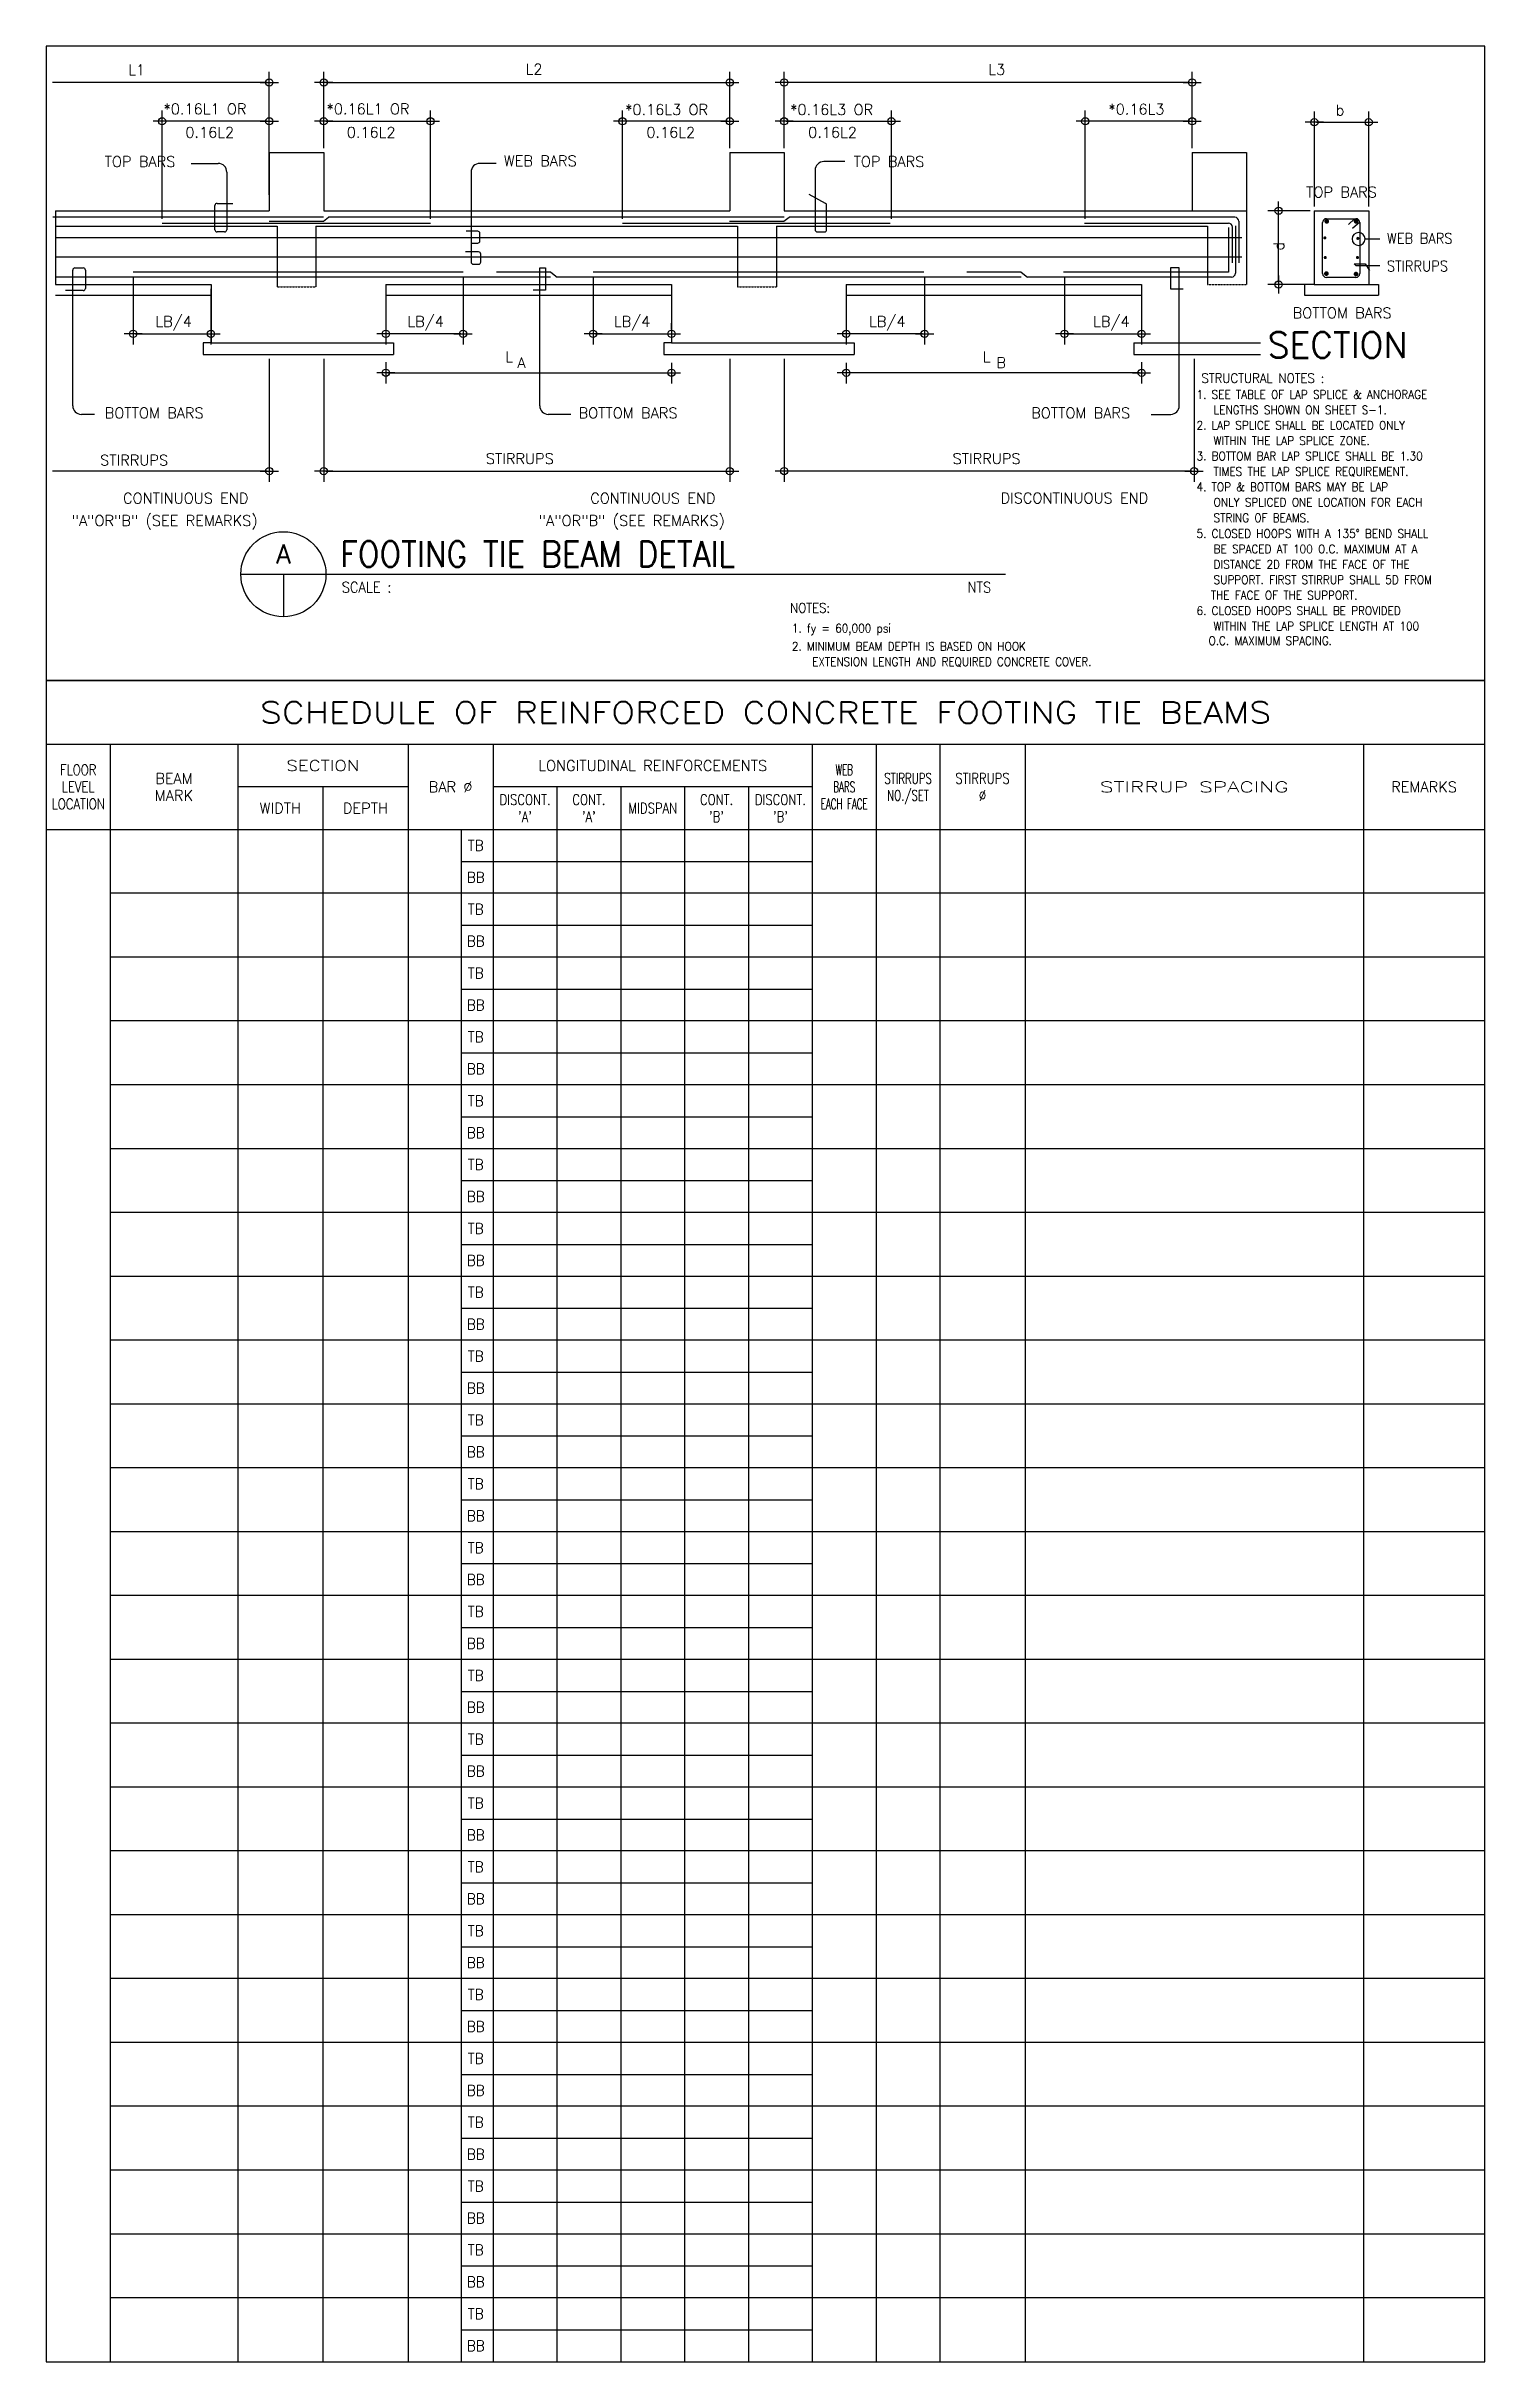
# Model space of a CAD drawing. Header units: millimetres. Extents: x 0 to 33800, y 0 to 54400.
import ezdxf
from ezdxf.enums import TextEntityAlignment as Align

# ---------------------------------------------------------------- set-up
doc = ezdxf.new("R2010")
doc.units = ezdxf.units.MM
doc.linetypes.add('HIDDEN', pattern=[0.375, 0.25, -0.125])
for name, color, linetype in [('2Y', 2, 'Continuous'), ('4C', 4, 'Continuous'), ('6M', 6, 'Continuous'), ('DIM', 8, 'Continuous'), ('SHE', 8, 'Continuous'), ('TC', 4, 'Continuous'), ('TG', 3, 'Continuous'), ('TITLE', 7, 'Continuous'), ('TM', 6, 'Continuous')]:
    doc.layers.add(name, color=color, linetype=linetype)
doc.styles.add('100cl', font='romans.shx')
doc.styles.add('240CL', font='ROMANS.shx', dxfattribs={"height": 0.6})
doc.styles.add('ROMANS', font='romans.shx', dxfattribs={"width": 0.9})
doc.dimstyles.new('DIMBLK3', dxfattribs={"dimscale": 1000, "dimtxt": 0.25, "dimasz": 0.05, "dimexe": 0.25, "dimexo": 0.1, "dimgap": 0.1, "dimtad": 1, "dimtoh": 1, "dimdec": 0, "dimzin": 0, "dimdsep": 46, "dimtxsty": '100cl', "dimblk": 'DIMBLK3', "dimcen": 0.25, "dimclrd": 8, "dimclre": 8, "dimclrt": 3, "dimadec": 0, "dimazin": 0, "dimtfac": 0.4, "dimtdec": 0, "dimtofl": 0, "dimtmove": 2, "dimatfit": 3, "dimldrblk": 'DIMBLK3', "dimfxl": 1, "dimtvp": 360, "dimtolj": 1, "dimtzin": 0, "dimarcsym": 0})

# ---------------------------------------------------------------- blocks, each defined once
blk = doc.blocks.new('DIMBLK3')
at = {"layer": '2Y', "color": 3}
blk.add_circle((0, 0), 1.7, dxfattribs=at)
at = {"layer": 'SHE'}
blk.add_line((-4.25, 0), (4.25, 0), dxfattribs=at)
blk = doc.blocks.new('*D23')
at = {"layer": 'DEFPOINTS', "color": 0, "transparency": 16777216}
for p in [(13540, 52638), (16059, 51907), (13540, 50244)]:
    blk.add_point(p, dxfattribs=at)
at = {"layer": 'DIM', "color": 8, "lineweight": -2, "transparency": 16777216}
for p, q in [((13540, 50344), (13540, 52888)), ((16059, 52007), (16059, 52888)), ((16009, 52638), (13590, 52638))]:
    blk.add_line(p, q, dxfattribs=at)
at = {"layer": 'DIM', "color": 8, "lineweight": -2, "transparency": 16777216, "xscale": 50, "yscale": 50, "zscale": 50, "rotation": 180}
blk.add_blockref('DIMBLK3', (13540, 52638), dxfattribs=at)
at = {"layer": 'DIM', "color": 8, "lineweight": -2, "transparency": 16777216, "xscale": 50, "yscale": 50, "zscale": 50}
blk.add_blockref('DIMBLK3', (16059, 52638), dxfattribs=at)
blk = doc.blocks.new('*D24')
at = {"layer": 'DEFPOINTS', "color": 0, "transparency": 16777216}
for p in [(19857, 52638), (17338, 51907), (19857, 50244)]:
    blk.add_point(p, dxfattribs=at)
at = {"layer": 'DIM', "color": 8, "lineweight": -2, "transparency": 16777216}
for p, q in [((17338, 52007), (17338, 52888)), ((19857, 50344), (19857, 52888)), ((17388, 52638), (19807, 52638))]:
    blk.add_line(p, q, dxfattribs=at)
at = {"layer": 'DIM', "color": 8, "lineweight": -2, "transparency": 16777216, "xscale": 50, "yscale": 50, "zscale": 50, "rotation": 180}
blk.add_blockref('DIMBLK3', (17338, 52638), dxfattribs=at)
at = {"layer": 'DIM', "color": 8, "lineweight": -2, "transparency": 16777216, "xscale": 50, "yscale": 50, "zscale": 50}
blk.add_blockref('DIMBLK3', (19857, 52638), dxfattribs=at)
blk = doc.blocks.new('*D25')
at = {"layer": 'DEFPOINTS', "color": 0, "transparency": 16777216}
for p in [(9029, 52638), (6518, 51907), (9029, 50244)]:
    blk.add_point(p, dxfattribs=at)
at = {"layer": 'DIM', "color": 8, "lineweight": -2, "transparency": 16777216}
for p, q in [((6518, 52007), (6518, 52888)), ((9029, 50344), (9029, 52888)), ((6568, 52638), (8979, 52638))]:
    blk.add_line(p, q, dxfattribs=at)
at = {"layer": 'DIM', "color": 8, "lineweight": -2, "transparency": 16777216, "xscale": 50, "yscale": 50, "zscale": 50, "rotation": 180}
blk.add_blockref('DIMBLK3', (6518, 52638), dxfattribs=at)
at = {"layer": 'DIM', "color": 8, "lineweight": -2, "transparency": 16777216, "xscale": 50, "yscale": 50, "zscale": 50}
blk.add_blockref('DIMBLK3', (9029, 52638), dxfattribs=at)
blk = doc.blocks.new('*D26')
at = {"layer": 'DEFPOINTS', "color": 0, "transparency": 16777216}
for p in [(2721, 52638), (5240, 51907), (2721, 50244)]:
    blk.add_point(p, dxfattribs=at)
at = {"layer": 'DIM', "color": 8, "lineweight": -2, "transparency": 16777216}
for p, q in [((2721, 50344), (2721, 52888)), ((5240, 52007), (5240, 52888)), ((5190, 52638), (2771, 52638))]:
    blk.add_line(p, q, dxfattribs=at)
at = {"layer": 'DIM', "color": 8, "lineweight": -2, "transparency": 16777216, "xscale": 50, "yscale": 50, "zscale": 50, "rotation": 180}
blk.add_blockref('DIMBLK3', (2721, 52638), dxfattribs=at)
at = {"layer": 'DIM', "color": 8, "lineweight": -2, "transparency": 16777216, "xscale": 50, "yscale": 50, "zscale": 50}
blk.add_blockref('DIMBLK3', (5240, 52638), dxfattribs=at)
blk = doc.blocks.new('*D27')
at = {"layer": 'DEFPOINTS', "color": 0, "transparency": 16777216}
for p in [(16059, 53551), (6518, 52638), (16059, 52638)]:
    blk.add_point(p, dxfattribs=at)
at = {"layer": 'DIM', "color": 8, "lineweight": -2, "transparency": 16777216}
for p, q in [((6518, 52738), (6518, 53801)), ((6568, 53551), (16009, 53551)), ((16059, 52738), (16059, 53801))]:
    blk.add_line(p, q, dxfattribs=at)
at = {"layer": 'DIM', "color": 8, "lineweight": -2, "transparency": 16777216, "xscale": 50, "yscale": 50, "zscale": 50, "rotation": 180}
blk.add_blockref('DIMBLK3', (6518, 53551), dxfattribs=at)
at = {"layer": 'DIM', "color": 8, "lineweight": -2, "transparency": 16777216, "xscale": 50, "yscale": 50, "zscale": 50}
blk.add_blockref('DIMBLK3', (16059, 53551), dxfattribs=at)
at = {"layer": 'DIM', "color": 3, "transparency": 16777216, "insert": (11289, 53776), "char_height": 250, "attachment_point": 5, "style": '100cl'}
blk.add_mtext('\\A1;  ', dxfattribs=at)
blk = doc.blocks.new('*D28')
at = {"layer": 'DEFPOINTS', "color": 0, "transparency": 16777216}
for p in [(7979, 47081), (14690, 47065), (14690, 46730)]:
    blk.add_point(p, dxfattribs=at)
at = {"layer": 'DIM', "color": 8, "lineweight": -2, "transparency": 16777216}
for p, q in [((7979, 46981), (7979, 46480)), ((14690, 46965), (14690, 46480)), ((8029, 46730), (14640, 46730))]:
    blk.add_line(p, q, dxfattribs=at)
at = {"layer": 'DIM', "color": 8, "lineweight": -2, "transparency": 16777216, "xscale": 50, "yscale": 50, "zscale": 50, "rotation": 180}
blk.add_blockref('DIMBLK3', (7979, 46730), dxfattribs=at)
at = {"layer": 'DIM', "color": 8, "lineweight": -2, "transparency": 16777216, "xscale": 50, "yscale": 50, "zscale": 50}
blk.add_blockref('DIMBLK3', (14690, 46730), dxfattribs=at)
blk = doc.blocks.new('*D29')
at = {"layer": 'DEFPOINTS', "color": 0, "transparency": 16777216}
for p in [(9792, 49093), (7979, 48803), (7979, 47644)]:
    blk.add_point(p, dxfattribs=at)
at = {"layer": 'DIM', "color": 8, "lineweight": -2, "transparency": 16777216}
for p, q in [((9792, 48993), (9792, 47394)), ((7979, 48703), (7979, 47394)), ((9742, 47644), (8029, 47644))]:
    blk.add_line(p, q, dxfattribs=at)
at = {"layer": 'DIM', "color": 8, "lineweight": -2, "transparency": 16777216, "xscale": 50, "yscale": 50, "zscale": 50, "rotation": 180}
blk.add_blockref('DIMBLK3', (7979, 47644), dxfattribs=at)
at = {"layer": 'DIM', "color": 8, "lineweight": -2, "transparency": 16777216, "xscale": 50, "yscale": 50, "zscale": 50}
blk.add_blockref('DIMBLK3', (9792, 47644), dxfattribs=at)
blk = doc.blocks.new('*D30')
at = {"layer": 'DEFPOINTS', "color": 0, "transparency": 16777216}
for p in [(12849, 49093), (14690, 47644), (14690, 47644)]:
    blk.add_point(p, dxfattribs=at)
at = {"layer": 'DIM', "color": 8, "lineweight": -2, "transparency": 16777216}
for p, q in [((12849, 48993), (12849, 47394)), ((14690, 47744), (14690, 47894)), ((12899, 47644), (14640, 47644))]:
    blk.add_line(p, q, dxfattribs=at)
at = {"layer": 'DIM', "color": 8, "lineweight": -2, "transparency": 16777216, "xscale": 50, "yscale": 50, "zscale": 50, "rotation": 180}
blk.add_blockref('DIMBLK3', (12849, 47644), dxfattribs=at)
at = {"layer": 'DIM', "color": 8, "lineweight": -2, "transparency": 16777216, "xscale": 50, "yscale": 50, "zscale": 50}
blk.add_blockref('DIMBLK3', (14690, 47644), dxfattribs=at)
blk = doc.blocks.new('*D31')
at = {"layer": 'DEFPOINTS', "color": 0, "transparency": 16777216}
for p in [(6518, 47160), (16059, 47160), (16059, 44420)]:
    blk.add_point(p, dxfattribs=at)
at = {"layer": 'DIM', "color": 8, "lineweight": -2, "transparency": 16777216}
for p, q in [((6518, 47060), (6518, 44170)), ((16059, 47060), (16059, 44170)), ((6568, 44420), (16009, 44420))]:
    blk.add_line(p, q, dxfattribs=at)
at = {"layer": 'DIM', "color": 8, "lineweight": -2, "transparency": 16777216, "xscale": 50, "yscale": 50, "zscale": 50, "rotation": 180}
blk.add_blockref('DIMBLK3', (6518, 44420), dxfattribs=at)
at = {"layer": 'DIM', "color": 8, "lineweight": -2, "transparency": 16777216, "xscale": 50, "yscale": 50, "zscale": 50}
blk.add_blockref('DIMBLK3', (16059, 44420), dxfattribs=at)
blk = doc.blocks.new('*D32')
at = {"layer": 'DEFPOINTS', "color": 0, "transparency": 16777216}
for p in [(2040, 49093), (3870, 48803), (3870, 47644)]:
    blk.add_point(p, dxfattribs=at)
at = {"layer": 'DIM', "color": 8, "lineweight": -2, "transparency": 16777216}
for p, q in [((2040, 48993), (2040, 47394)), ((3870, 48703), (3870, 47394)), ((2090, 47644), (3820, 47644))]:
    blk.add_line(p, q, dxfattribs=at)
at = {"layer": 'DIM', "color": 8, "lineweight": -2, "transparency": 16777216, "xscale": 50, "yscale": 50, "zscale": 50, "rotation": 180}
blk.add_blockref('DIMBLK3', (2040, 47644), dxfattribs=at)
at = {"layer": 'DIM', "color": 8, "lineweight": -2, "transparency": 16777216, "xscale": 50, "yscale": 50, "zscale": 50}
blk.add_blockref('DIMBLK3', (3870, 47644), dxfattribs=at)
blk = doc.blocks.new('*D33')
at = {"layer": 'DEFPOINTS', "color": 0, "transparency": 16777216}
for p in [(18799, 47065), (25738, 47081), (18799, 46730)]:
    blk.add_point(p, dxfattribs=at)
at = {"layer": 'DIM', "color": 8, "lineweight": -2, "transparency": 16777216}
for p, q in [((18799, 46965), (18799, 46480)), ((25738, 46981), (25738, 46480)), ((25688, 46730), (18849, 46730))]:
    blk.add_line(p, q, dxfattribs=at)
at = {"layer": 'DIM', "color": 8, "lineweight": -2, "transparency": 16777216, "xscale": 50, "yscale": 50, "zscale": 50, "rotation": 180}
blk.add_blockref('DIMBLK3', (18799, 46730), dxfattribs=at)
at = {"layer": 'DIM', "color": 8, "lineweight": -2, "transparency": 16777216, "xscale": 50, "yscale": 50, "zscale": 50}
blk.add_blockref('DIMBLK3', (25738, 46730), dxfattribs=at)
blk = doc.blocks.new('*D34')
at = {"layer": 'DEFPOINTS', "color": 0, "transparency": 16777216}
for p in [(23925, 49093), (25738, 48803), (25738, 47644)]:
    blk.add_point(p, dxfattribs=at)
at = {"layer": 'DIM', "color": 8, "lineweight": -2, "transparency": 16777216}
for p, q in [((23925, 48993), (23925, 47394)), ((25738, 48703), (25738, 47394)), ((23975, 47644), (25688, 47644))]:
    blk.add_line(p, q, dxfattribs=at)
at = {"layer": 'DIM', "color": 8, "lineweight": -2, "transparency": 16777216, "xscale": 50, "yscale": 50, "zscale": 50, "rotation": 180}
blk.add_blockref('DIMBLK3', (23925, 47644), dxfattribs=at)
at = {"layer": 'DIM', "color": 8, "lineweight": -2, "transparency": 16777216, "xscale": 50, "yscale": 50, "zscale": 50}
blk.add_blockref('DIMBLK3', (25738, 47644), dxfattribs=at)
blk = doc.blocks.new('*D35')
at = {"layer": 'DEFPOINTS', "color": 0, "transparency": 16777216}
for p in [(20640, 49093), (18799, 48803), (18799, 47644)]:
    blk.add_point(p, dxfattribs=at)
at = {"layer": 'DIM', "color": 8, "lineweight": -2, "transparency": 16777216}
for p, q in [((20640, 48993), (20640, 47394)), ((18799, 48703), (18799, 47394)), ((20590, 47644), (18849, 47644))]:
    blk.add_line(p, q, dxfattribs=at)
at = {"layer": 'DIM', "color": 8, "lineweight": -2, "transparency": 16777216, "xscale": 50, "yscale": 50, "zscale": 50, "rotation": 180}
blk.add_blockref('DIMBLK3', (18799, 47644), dxfattribs=at)
at = {"layer": 'DIM', "color": 8, "lineweight": -2, "transparency": 16777216, "xscale": 50, "yscale": 50, "zscale": 50}
blk.add_blockref('DIMBLK3', (20640, 47644), dxfattribs=at)
blk = doc.blocks.new('*D36')
at = {"layer": 'DEFPOINTS', "color": 0, "transparency": 16777216}
for p in [(17338, 47160), (26970, 47160), (17338, 44420)]:
    blk.add_point(p, dxfattribs=at)
at = {"layer": 'DIM', "color": 8, "lineweight": -2, "transparency": 16777216}
for p, q in [((17338, 47060), (17338, 44170)), ((26970, 47060), (26970, 44170)), ((26920, 44420), (17388, 44420))]:
    blk.add_line(p, q, dxfattribs=at)
at = {"layer": 'DIM', "color": 8, "lineweight": -2, "transparency": 16777216, "xscale": 50, "yscale": 50, "zscale": 50, "rotation": 180}
blk.add_blockref('DIMBLK3', (17338, 44420), dxfattribs=at)
at = {"layer": 'DIM', "color": 8, "lineweight": -2, "transparency": 16777216, "xscale": 50, "yscale": 50, "zscale": 50}
blk.add_blockref('DIMBLK3', (26970, 44420), dxfattribs=at)
blk = doc.blocks.new('*D37')
at = {"layer": 'DEFPOINTS', "color": 0, "transparency": 16777216}
for p in [(24414, 52638), (26925, 51907), (24414, 50244)]:
    blk.add_point(p, dxfattribs=at)
at = {"layer": 'DIM', "color": 8, "lineweight": -2, "transparency": 16777216}
for p, q in [((24414, 50344), (24414, 52888)), ((26925, 52007), (26925, 52888)), ((26875, 52638), (24464, 52638))]:
    blk.add_line(p, q, dxfattribs=at)
at = {"layer": 'DIM', "color": 8, "lineweight": -2, "transparency": 16777216, "xscale": 50, "yscale": 50, "zscale": 50, "rotation": 180}
blk.add_blockref('DIMBLK3', (24414, 52638), dxfattribs=at)
at = {"layer": 'DIM', "color": 8, "lineweight": -2, "transparency": 16777216, "xscale": 50, "yscale": 50, "zscale": 50}
blk.add_blockref('DIMBLK3', (26925, 52638), dxfattribs=at)
blk = doc.blocks.new('*D38')
at = {"layer": 'DEFPOINTS', "color": 0, "transparency": 16777216}
for p in [(17338, 53551), (17338, 52638), (26925, 52638)]:
    blk.add_point(p, dxfattribs=at)
at = {"layer": 'DIM', "color": 8, "lineweight": -2, "transparency": 16777216}
for p, q in [((17338, 52738), (17338, 53801)), ((26875, 53551), (17388, 53551)), ((26925, 52738), (26925, 53801))]:
    blk.add_line(p, q, dxfattribs=at)
at = {"layer": 'DIM', "color": 8, "lineweight": -2, "transparency": 16777216, "xscale": 50, "yscale": 50, "zscale": 50, "rotation": 180}
blk.add_blockref('DIMBLK3', (17338, 53551), dxfattribs=at)
at = {"layer": 'DIM', "color": 8, "lineweight": -2, "transparency": 16777216, "xscale": 50, "yscale": 50, "zscale": 50}
blk.add_blockref('DIMBLK3', (26925, 53551), dxfattribs=at)
at = {"layer": 'DIM', "color": 3, "transparency": 16777216, "insert": (22131, 53776), "char_height": 250, "attachment_point": 5, "style": '100cl'}
blk.add_mtext('\\A1;  ', dxfattribs=at)
blk = doc.blocks.new('*D39')
at = {"layer": 'DEFPOINTS', "color": 0, "transparency": 16777216}
for p in [(31075, 52615), (29797, 50538), (31075, 50538)]:
    blk.add_point(p, dxfattribs=at)
at = {"layer": 'DIM', "color": 8, "lineweight": -2, "transparency": 16777216}
for p, q in [((29797, 50638), (29797, 52865)), ((31075, 50638), (31075, 52865)), ((29847, 52615), (31025, 52615))]:
    blk.add_line(p, q, dxfattribs=at)
at = {"layer": 'DIM', "color": 8, "lineweight": -2, "transparency": 16777216, "xscale": 50, "yscale": 50, "zscale": 50, "rotation": 180}
blk.add_blockref('DIMBLK3', (29797, 52615), dxfattribs=at)
at = {"layer": 'DIM', "color": 8, "lineweight": -2, "transparency": 16777216, "xscale": 50, "yscale": 50, "zscale": 50}
blk.add_blockref('DIMBLK3', (31075, 52615), dxfattribs=at)
blk = doc.blocks.new('*D40')
at = {"layer": 'DEFPOINTS', "color": 0, "transparency": 16777216}
for p in [(28957, 50538), (29797, 50538), (29797, 48803)]:
    blk.add_point(p, dxfattribs=at)
at = {"layer": 'TG', "color": 8, "lineweight": -2, "transparency": 16777216}
for p, q in [((29697, 50538), (28707, 50538)), ((28957, 48853), (28957, 50488)), ((29697, 48803), (28707, 48803))]:
    blk.add_line(p, q, dxfattribs=at)
at = {"layer": 'TG', "color": 8, "lineweight": -2, "transparency": 16777216, "xscale": 50, "yscale": 50, "zscale": 50}
for p, rotation in [((28957, 50538), 90), ((28957, 48803), 270)]:
    blk.add_blockref('DIMBLK3', p, dxfattribs=dict(at, rotation=rotation))
blk = doc.blocks.new('CIR')
at = {"layer": 'TITLE', "color": 2}
for p, q in [((0, 0), (20, 0)), ((10, 0), (10, -10))]:
    blk.add_line(p, q, dxfattribs=at)
blk.add_circle((10, 0), 10, dxfattribs=at)
at = {"layer": 'TITLE', "color": 5, "style": 'ROMANS'}
blk.add_attdef('A', text='', height=4.5, dxfattribs=at).set_placement((10, 4.75), align=Align.MIDDLE)
at = {"layer": 'TITLE', "color": 2, "style": 'ROMANS'}
for width, p, p2 in [(1.138397, (1.58, -4.68), (9.3, -4.68)), (1.147089, (10.36, -4.68), (18.14, -4.68))]:
    blk.add_attdef('S-1', text='', height=2.5, dxfattribs=dict(at, width=width)).set_placement(p, p2, align=Align.FIT)

msp = doc.modelspace()

# ---------------------------------------------------------------- linework, layer by layer
at = {"color": 8, "linetype": 'ByBlock'}
for p, q in [((5190, 53550.9), (144.2, 53550.9)), ((5240, 50911.8), (5240, 53800.9)), ((5240, 47059.6), (5240, 44170.5)), ((5190, 44420.5), (144.2, 44420.5))]:
    msp.add_line(p, q, dxfattribs=at)
at = {"layer": '2Y', "color": 2}
for p, q in [((5240, 51907.4), (5240, 50537.9)), ((5240, 51907.4), (6518.2, 51907.4)), ((6518.2, 51907.4), (6518.2, 50537.9)), ((16059.5, 51907.4), (16059.5, 50537.9)), ((16059.5, 51907.4), (17337.7, 51907.4)), ((17337.7, 51907.4), (17337.7, 50537.9)), ((18761.3, 51692.8), (18269.4, 51692.8)), ((26924.6, 51907.4), (28202.9, 51907.4)), ((26924.6, 51907.4), (26924.6, 50537.9)), ((28202.9, 51907.4), (28202.9, 50537.9)), ((3400.4, 51647.9), (4038.7, 51647.9)), ((4241.7, 51444.9), (4241.7, 50090.9)), ((9982.7, 51444.9), (9982.7, 49331.7)), ((10567.9, 51647.9), (10185.7, 51647.9)), ((18066.4, 51489.7), (18066.4, 50091.1)), ((3962.2, 50090.9), (3962.2, 50659.6)), ((4013, 50710.4), (4379.9, 50710.4)), ((18310.4, 50707.7), (17923.8, 50915.5)), ((18337.1, 50091.1), (18337.1, 50663)), ((218.2, 50537.9), (5240, 50537.9)), ((218.2, 50537.9), (218.2, 48803.1)), ((218.2, 50172.6), (5422.6, 50172.6)), ((5422.6, 50172.6), (5422.6, 48752.3)), ((6335.6, 50172.6), (16242.1, 50172.6)), ((6335.6, 50172.6), (6335.6, 48752.3)), ((6518.2, 50537.9), (16059.5, 50537.9)), ((10138.8, 50056.6), (9865.9, 50056.6)), ((16242.1, 50172.6), (16242.1, 48752.3)), ((17155.1, 50172.6), (27289.8, 50172.6)), ((17155.1, 50172.6), (17155.1, 48752.3)), ((17337.7, 50537.9), (28202.9, 50537.9)), ((27289.8, 50172.6), (27289.8, 48803.1)), ((28202.9, 50537.9), (28202.9, 48803.1)), ((29796.5, 50537.9), (29796.5, 48803.1)), ((29796.5, 50537.9), (31074.8, 50537.9)), ((31074.8, 50537.9), (31074.8, 48803.1)), ((4190.9, 50040.2), (4013, 50040.2)), ((10157.8, 49568.4), (9846.8, 49568.4)), ((9980.1, 49777.6), (10138.8, 49777.6)), ((10189.5, 49828.4), (10189.5, 50005.9)), ((10208.5, 49331.7), (10208.5, 49517.7)), ((18117.1, 50040.4), (18286.4, 50040.4)), ((30977.1, 49872.9), (31332.4, 49872.9)), ((620.6, 45956), (620.6, 49140.9)), ((671.3, 49191.7), (867.6, 49191.7)), ((918.4, 49140.9), (918.4, 48713.4)), ((10033.5, 49281), (10157.8, 49281)), ((11593.7, 45956), (11593.7, 49191.7)), ((11593.7, 49191.7), (11730.7, 49191.7)), ((11730.7, 49191.7), (11730.7, 48669.9)), ((26624.4, 49191.9), (26416.9, 49191.9)), ((26416.9, 49191.9), (26416.9, 48699.4)), ((26624.4, 45956.2), (26624.4, 49191.9)), ((30783.6, 49242.6), (30732, 49289.9)), ((30732, 49289.9), (30990, 49289.9)), ((31332.4, 49242.6), (30783.6, 49242.6)), ((30990, 49289.9), (31093.2, 49132.3)), ((218.2, 48803.1), (3870.4, 48803.1)), ((218.2, 48556.6), (3870.4, 48556.6)), ((867.6, 48662.6), (448.3, 48662.6)), ((3870.4, 48803.1), (3870.4, 47433.5)), ((7979.1, 48803.1), (14689.9, 48803.1)), ((7979.1, 48803.1), (7979.1, 47433.5)), ((7979.1, 48556.6), (14689.9, 48556.6)), ((11730.7, 48669.9), (11439.6, 48669.9)), ((14689.9, 48803.1), (14689.9, 47433.5)), ((18798.6, 48803.1), (18798.6, 47433.5)), ((18798.6, 48803.1), (25737.7, 48803.1)), ((18798.6, 48556.6), (25737.7, 48556.6)), ((25737.7, 48803.1), (25737.7, 47433.5)), ((26416.9, 48699.4), (26717.6, 48699.4)), ((29568.2, 48803.1), (29568.2, 48556.6)), ((29796.5, 48803.1), (29568.2, 48803.1)), ((29568.2, 48556.6), (31303, 48556.6)), ((29796.5, 48803.1), (31074.8, 48803.1)), ((31074.8, 48803.1), (31303, 48803.1)), ((31303, 48803.1), (31303, 48556.6)), ((3870.4, 47433.5), (3687.8, 47433.5)), ((3687.8, 47433.5), (3687.8, 47159.6)), ((3870.4, 47433.5), (7979.1, 47433.5)), ((7979.1, 47433.5), (8161.7, 47433.5)), ((8161.7, 47433.5), (8161.7, 47159.6)), ((14507.3, 47433.5), (14507.3, 47159.6)), ((14689.9, 47433.5), (14507.3, 47433.5)), ((14689.9, 47433.5), (18798.6, 47433.5)), ((18798.6, 47433.5), (18981.2, 47433.5)), ((18981.2, 47433.5), (18981.2, 47159.6)), ((25555.1, 47433.5), (25555.1, 47159.6)), ((25555.1, 47433.5), (25737.7, 47433.5)), ((25737.7, 47433.5), (28532, 47433.5)), ((3687.8, 47159.6), (8161.7, 47159.6)), ((14507.3, 47159.6), (18981.2, 47159.6)), ((25555.1, 47159.6), (28532, 47159.6)), ((1132.6, 45752.9), (823.6, 45752.9)), ((12325.2, 45752.9), (11796.7, 45752.9)), ((25966.1, 45753.2), (26421.4, 45753.2)), ((9750, 36000), (9750, 0))]:
    msp.add_line(p, q, dxfattribs=at)
at = {"layer": '2Y', "color": 2, "linetype": 'HIDDEN'}
for p, q in [((5422.6, 48752.3), (6335.6, 48752.3)), ((16242.1, 48752.3), (17155.1, 48752.3)), ((27289.8, 48803.1), (28202.9, 48803.1))]:
    msp.add_line(p, q, dxfattribs=at)
at = {"layer": '2Y'}
for p, q in [((4500, 38000), (4500, 0)), ((8500, 38000), (8500, 0)), ((10500, 38000), (10500, 0)), ((18000, 38000), (18000, 0)), ((19500, 38000), (19500, 0)), ((21000, 38000), (21000, 0)), ((23000, 38000), (23000, 0)), ((30950, 38000), (30950, 0)), ((8500, 37000), (4500, 37000)), ((6500, 37000), (6500, 0)), ((18000, 37000), (10500, 37000)), ((12000, 37000), (12000, 0)), ((13500, 37000), (13500, 0)), ((15000, 37000), (15000, 0)), ((16500, 37000), (16500, 0)), ((9750, 36000), (9750, 0)), ((33800, 34500), (1500, 34500)), ((33800, 33000), (1500, 33000)), ((33800, 31500), (1500, 31500)), ((33800, 30000), (1500, 30000)), ((33800, 28500), (1500, 28500)), ((33800, 27000), (1500, 27000)), ((33800, 25500), (1500, 25500)), ((33800, 24000), (1500, 24000)), ((33800, 22500), (1500, 22500)), ((33800, 21000), (1500, 21000)), ((33800, 19500), (1500, 19500)), ((33800, 18000), (1500, 18000)), ((33800, 16500), (1500, 16500)), ((33800, 15000), (1500, 15000)), ((33800, 13500), (1500, 13500)), ((33800, 12000), (1500, 12000)), ((33800, 10500), (1500, 10500)), ((33800, 9000), (1500, 9000)), ((33800, 7500), (1500, 7500)), ((33800, 6000), (1500, 6000)), ((33800, 4500), (1500, 4500)), ((33800, 3000), (1500, 3000)), ((33800, 1500), (1500, 1500))]:
    msp.add_line(p, q, dxfattribs=at)
at = {"layer": '2Y', "color": 2}
msp.add_lwpolyline([(30682.9, 49872.9, 1), (30987.5, 49872.9, 1)], format="xyb", close=True, dxfattribs=at)
for centre, radius, start, end in [((18269.4, 51489.7), 203, 90, 180), ((4038.7, 51444.9), 203, 0, 90), ((10185.7, 51444.9), 203, 90, 180), ((4013, 50659.6), 50.8, 90, 180), ((4013, 50659.6), 50.8, 90, 180), ((18286.4, 50663), 50.8, 0, 61.74672), ((4013, 50090.9), 50.8, 180, 270), ((4190.9, 50090.9), 50.8, 270, 0), ((10138.8, 50005.9), 50.8, 0, 90), ((18117.1, 50091.1), 50.8, 180, 270), ((18286.4, 50091.1), 50.8, 270, 0), ((10138.8, 49828.4), 50.8, 270, 0), ((10157.8, 49517.7), 50.8, 0, 90), ((671.3, 49140.9), 50.8, 90, 180), ((867.6, 49140.9), 50.8, 0, 90), ((10033.5, 49331.7), 50.8, 180, 270), ((10157.8, 49331.7), 50.8, 270, 0), ((867.6, 48713.4), 50.8, 270, 0), ((823.6, 45956), 203, 180, 270), ((11796.7, 45956), 203, 180, 270), ((26421.4, 45956.2), 203, 270, 0)]:
    msp.add_arc(centre, radius, start, end, dxfattribs=at)
at = {"layer": '4C', "color": 4}
for p, q in [((29991.5, 49061.1), (29991.5, 50258.6)), ((30082.8, 50349.9), (30771.6, 50349.9)), ((30742.2, 50349.1), (30596.1, 50212.8)), ((30862.5, 50265.2), (30690.6, 50118.4)), ((30862.9, 50258.6), (30862.9, 49061.1)), ((28091.7, 49898.7), (210.1, 49898.7)), ((28091.7, 49442.2), (210.1, 49442.2)), ((30771.6, 48969.8), (30082.8, 48969.8))]:
    msp.add_line(p, q, dxfattribs=at)
for points, const_width in [([(30061.7, 50286.2, 1), (30116.4, 50286.2, 1)], 54.8), ([(30749.2, 50286.2, 1), (30804, 50286.2, 1)], 54.8), ([(30027, 49898.1, 1), (30063.5, 49898.1, 1)], 36.5), ([(30800.5, 49887.6, 1), (30837, 49887.6, 1)], 36.5), ([(30035.6, 49436.6, 1), (30072.1, 49436.6, 1)], 36.5), ([(30053.1, 49059.1, 1), (30107.8, 49059.1, 1)], 54.8), ([(30749.2, 49048.6, 1), (30804, 49048.6, 1)], 54.8), ([(30791.9, 49436.6, 1), (30828.4, 49436.6, 1)], 36.5)]:
    msp.add_lwpolyline(points, format="xyb", close=True, dxfattribs=dict(at, const_width=const_width))
for centre, start, end in [((30082.8, 50258.6), 90, 180), ((30771.6, 50258.6), 0, 90), ((30082.8, 49061.1), 180, 270), ((30771.6, 49061.1), 270, 0)]:
    msp.add_arc(centre, 91.3, start, end, dxfattribs=at)
at = {"layer": '6M'}
for p, q in [((33800, 0), (33800, 54400)), ((0, 39500), (33800, 39500)), ((33800, 39500), (0, 39500)), ((0, 38000), (33800, 38000)), ((1500, 38000), (1500, 0)), ((0, 36000), (33800, 36000))]:
    msp.add_line(p, q, dxfattribs=at)
at = {"layer": '6M', "color": 6}
for p, q in [((6514.2, 50382.1), (152.2, 50382.1)), ((2720.8, 50244.3), (9025.9, 50244.3)), ((5233.2, 50290.9), (6510.4, 50290.9)), ((6510.4, 50290.9), (6633.5, 50382.1)), ((17336, 50382.1), (6633.5, 50382.1)), ((13540.3, 50244.3), (19829.8, 50244.3)), ((16052.7, 50290.9), (17329.9, 50290.9)), ((17329.9, 50290.9), (17453, 50382.1)), ((27929.7, 50382.1), (17453, 50382.1)), ((24394.3, 50244.3), (27778.6, 50244.3)), ((27782.4, 50141.4), (27782.4, 49093.2)), ((27869.9, 49316.4), (27869.9, 50153)), ((27941.5, 50180.2), (27941.5, 49068)), ((28021, 50290.8), (28021, 49316.4)), ((11849.9, 48976.7), (218.2, 48976.7)), ((9791.9, 49093.2), (2039.8, 49093.2)), ((11859.5, 49093.2), (10581.2, 49093.2)), ((11859.5, 49093.2), (12007.3, 48973.2)), ((22907.2, 48976.7), (12002.9, 48976.7)), ((20618.4, 49093.2), (12848.7, 49093.2)), ((22907.2, 49093.2), (21629, 49093.2)), ((22907.2, 49093.2), (23055, 48973.2)), ((27850.2, 48976.7), (23050.7, 48976.7)), ((27782.4, 49093.2), (23900.2, 49093.2))]:
    msp.add_line(p, q, dxfattribs=at)
for centre, start, end in [((27778.6, 50153), 0, 90), ((27929.7, 50290.8), 0, 90), ((27850.2, 49068), 270, 0)]:
    msp.add_arc(centre, 91.3, start, end, dxfattribs=at)
at = {"layer": 'DEFPOINTS'}
msp.add_lwpolyline([(33800, 54400), (0, 54400), (0, 0), (33800, 0)], close=True, dxfattribs=at)
at = {"layer": 'DEFPOINTS', "color": 0, "linetype": 'ByBlock'}
for p in [(5240, 50811.8), (5240, 47159.6)]:
    msp.add_point(p, dxfattribs=at)
at = {"layer": 'SHE'}
for p, q in [((9750, 35250), (18000, 35250)), ((9750, 33750), (18000, 33750)), ((9750, 32250), (18000, 32250)), ((9750, 30750), (18000, 30750)), ((9750, 29250), (18000, 29250)), ((9750, 27750), (18000, 27750)), ((9750, 26250), (18000, 26250)), ((9750, 24750), (18000, 24750)), ((9750, 23250), (18000, 23250)), ((9750, 21750), (18000, 21750)), ((9750, 20250), (18000, 20250)), ((9750, 18750), (18000, 18750)), ((9750, 17250), (18000, 17250)), ((9750, 15750), (18000, 15750)), ((9750, 14250), (18000, 14250)), ((9750, 12750), (18000, 12750)), ((9750, 11250), (18000, 11250)), ((9750, 9750), (18000, 9750)), ((9750, 8250), (18000, 8250)), ((9750, 6750), (18000, 6750)), ((9750, 5250), (18000, 5250)), ((9750, 3750), (18000, 3750)), ((9750, 2250), (18000, 2250)), ((9750, 750), (18000, 750))]:
    msp.add_line(p, q, dxfattribs=at)
at = {"layer": 'TITLE', "color": 2}
msp.add_line((4570, 41995.3), (22538.7, 41995.3), dxfattribs=at)

# ---------------------------------------------------------------- block references
at = {"color": 8, "linetype": 'ByBlock', "xscale": 50, "yscale": 50, "zscale": 50}
for p in [(5240, 53550.9), (5240, 44420.5)]:
    msp.add_blockref('DIMBLK3', p, dxfattribs=at)
at = {"layer": 'TITLE', "color": 2, "xscale": 100, "yscale": 100, "zscale": 100}
msp.add_blockref('CIR', (4570, 41995.3), dxfattribs=at).add_auto_attribs({'A': 'A'})

# ---------------------------------------------------------------- texts
at = {"layer": 'TC', "color": 4, "style": '100cl'}
for s, p in [('L1', (1924.1, 53721.6)), ('L2', (11261.9, 53735.3)), ('L3', (22134.8, 53729.2)), ('L', (10784.6, 46980.4)), ('L', (22004.6, 46980.4))]:
    msp.add_text(s, height=250, dxfattribs=at).set_placement(p)
at = {"layer": 'TC', "style": '100cl'}
for s, p in [('A', (11069.8, 46842)), ('B', (22327.1, 46842))]:
    msp.add_text(s, height=250, dxfattribs=at).set_placement(p)
at = {"layer": 'TC', "style": '100cl', "oblique": 360, "width": 0.9}
for s, height, p in [('STRUCTURAL NOTES :', 223.488, (27144.5, 46491.4)), ('NOTES:', 223.49, (17479.4, 41092.9))]:
    msp.add_text(s, height=height, dxfattribs=at).set_placement(p)
at = {"layer": 'TC', "style": '100cl'}
for s, width, p in [('SECTION', 1.25, (6500, 37500)), ('FLOOR', 0.8, (750, 37400)), ('LEVEL', 0.8, (750, 37000)), ('BARS', 0.6, (18750, 37000)), ('WEB', 0.6, (18750, 37400)), ('STIRRUPS', 0.7, (20250, 37200)), ('STIRRUPS', 0.8, (22000, 37200)), ('STIRRUP SPACING', 1.5, (26975, 37000)), ('LOCATION', 0.8, (750, 36600)), ('DISCONT.', 0.8, (11250, 36700)), ('CONT.', 0.8, (12750, 36700)), ('MIDSPAN', 0.8, (14250, 36500)), ('CONT.', 0.8, (15750, 36700)), ('DISCONT.', 0.8, (17250, 36700)), ('EACH FACE', 0.6, (18750, 36600)), ('NO./SET', 0.7, (20250, 36800)), ('%%C', 0.8, (22000, 36800)), ("'A'", 0.8, (11250, 36300)), ("'A'", 0.8, (12750, 36300)), ("'B'", 0.8, (15750, 36300)), ("'B'", 0.8, (17250, 36300))]:
    msp.add_text(s, height=250, dxfattribs=dict(at, width=width)).set_placement(p, align=Align.MIDDLE_CENTER)
for s, p in [('LONGITUDINAL REINFORCEMENTS', (14250, 37500)), ('BEAM', (3000, 37200)), ('BAR %%C', (9500, 37000)), ('REMARKS', (32375, 37000)), ('MARK', (3000, 36800)), ('WIDTH', (5500, 36500)), ('DEPTH', (7500, 36500))]:
    msp.add_text(s, height=250, dxfattribs=at).set_placement(p, align=Align.MIDDLE_CENTER)
at = {"layer": 'TC', "color": 4, "style": '100cl', "width": 0.932458}
for s, p in [('TB', (10091.7, 35625)), ('BB', (10091.7, 34875)), ('TB', (10091.7, 34125)), ('BB', (10091.7, 33375)), ('TB', (10091.7, 32625)), ('BB', (10091.7, 31875)), ('TB', (10091.7, 31125)), ('BB', (10091.7, 30375)), ('TB', (10091.7, 29625)), ('BB', (10091.7, 28875)), ('TB', (10091.7, 28125)), ('BB', (10091.7, 27375)), ('TB', (10091.7, 26625)), ('BB', (10091.7, 25875)), ('TB', (10091.7, 25125)), ('BB', (10091.7, 24375)), ('TB', (10091.7, 23625)), ('BB', (10091.7, 22875)), ('TB', (10091.7, 22125)), ('BB', (10091.7, 21375)), ('TB', (10091.7, 20625)), ('BB', (10091.7, 19875)), ('TB', (10091.7, 19125)), ('BB', (10091.7, 18375)), ('TB', (10091.7, 17625)), ('BB', (10091.7, 16875)), ('TB', (10091.7, 16125)), ('BB', (10091.7, 15375)), ('TB', (10091.7, 14625)), ('BB', (10091.7, 13875)), ('TB', (10091.7, 13125)), ('BB', (10091.7, 12375)), ('TB', (10091.7, 11625)), ('BB', (10091.7, 10875)), ('TB', (10091.7, 10125)), ('BB', (10091.7, 9375)), ('TB', (10091.7, 8625)), ('BB', (10091.7, 7875)), ('TB', (10091.7, 7125)), ('BB', (10091.7, 6375)), ('TB', (10091.7, 5625)), ('BB', (10091.7, 4875)), ('TB', (10091.7, 4125)), ('BB', (10091.7, 3375)), ('TB', (10091.7, 2625)), ('BB', (10091.7, 1875)), ('TB', (10091.7, 1125)), ('BB', (10091.7, 375))]:
    msp.add_text(s, height=250, dxfattribs=at).set_placement(p, align=Align.MIDDLE)
at = {"layer": 'TG', "style": '100cl'}
for s, p in [('*0.16L1 OR ', (2754.2, 52804.7)), ('*0.16L1 OR ', (6585.4, 52804.7)), ('*0.16L3 OR', (13600.8, 52787.7)), ('*0.16L3 OR', (17479, 52787.7)), ('*0.16L3', (24956.6, 52798.4)), ('b', (30299.8, 52777.4)), ('0.16L2', (3267.3, 52253.4)), ('0.16L2', (7059.9, 52253.4)), ('0.16L2', (14100.2, 52253.4)), ('0.16L2', (17902.2, 52253.4)), ('TOP BARS', (1371.4, 51567.7)), ('WEB BARS', (10749.8, 51583.6)), ('TOP BARS', (18970.6, 51567.7)), ('TOP BARS', (29604.5, 50849.1)), ('LB/4', (2564.1, 47808.1)), ('LB/4', (8485.8, 47808.1)), ('LB/4', (13337.1, 47808.1)), ('LB/4', (19333.9, 47808.1)), ('LB/4', (24598.3, 47808.1)), ('BOTTOM BARS', (29287.6, 48012.1)), ('BOTTOM BARS', (1372.9, 45660.4)), ('BOTTOM BARS', (12507.4, 45660.4)), ('BOTTOM BARS', (23143.6, 45660.4)), ('STIRRUPS', (1265.5, 44551.5)), ('STIRRUPS', (10328.4, 44586.4)), ('STIRRUPS', (21296.6, 44586.4)), ('CONTINUOUS END', (1803, 43657.9)), ('CONTINUOUS END', (12780.4, 43657.9)), ('DISCONTINUOUS END', (22422.5, 43660.2)), ('"A"OR"B" (SEE REMARKS)', (596, 43131.1)), ('"A"OR"B" (SEE REMARKS)', (11573.4, 43131.1))]:
    msp.add_text(s, height=250, dxfattribs=at).set_placement(p)
msp.add_text('d', height=250, rotation=90, dxfattribs=at).set_placement((29087.9, 49602))
at = {"layer": 'TG', "style": '100cl', "width": 0.9}
for s, height, p in [('WEB BARS', 250, (31501, 49763.1)), ('STIRRUPS', 250, (31501, 49112)), ('     1. fy = 60,000 psi', 200, (16848, 40627.7))]:
    msp.add_text(s, height=height, dxfattribs=at).set_placement(p)
at = {"layer": 'TG', "style": '100cl', "oblique": 360, "width": 0.9}
for s, p in [('   1. SEE TABLE OF LAP SPLICE & ANCHORAGE ', (26625.9, 46119.6)), ('      LENGTHS SHOWN ON SHEET S-1.', (26625.9, 45757.8)), ('   2. LAP SPLICE SHALL BE LOCATED ONLY ', (26625.9, 45395.9)), ('      WITHIN THE LAP SPLICE ZONE.', (26625.9, 45034.1)), ('   3. BOTTOM BAR LAP SPLICE SHALL BE 1.30 ', (26625.9, 44672.3)), ('   4. TOP & BOTTOM BARS MAY BE LAP ', (26625.9, 43948.6)), ('      TIMES THE LAP SPLICE REQUIREMENT.', (26625.9, 44310.4)), ('      ONLY SPLICED ONE LOCATION FOR EACH ', (26625.9, 43586.8)), ('   5. CLOSED HOOPS WITH A 135%%d BEND SHALL ', (26625.9, 42851.4)), ('      STRING OF BEAMS.', (26625.9, 43221.9)), ('      BE SPACED AT 100 O.C. MAXIMUM AT A ', (26625.9, 42489.5)), ('      SUPPORT. FIRST STIRRUP SHALL 5D FROM ', (26625.9, 41765.9)), ('      DISTANCE 2D FROM THE FACE OF THE ', (26625.9, 42127.7)), ('       THE FACE OF THE SUPPORT. ', (26425.2, 41404)), ('   6. CLOSED HOOPS SHALL BE PROVIDED ', (26625.9, 41039.1)), ('      WITHIN THE LAP SPLICE LENGTH AT 100 ', (26625.9, 40677.2)), ('     2. MINIMUM BEAM DEPTH IS BASED ON HOOK', (16848, 40201.9)), ('       O.C. MAXIMUM SPACING.', (26370.7, 40333.4)), ('        EXTENSION LENGTH AND REQUIRED CONCRETE COVER.', (16923.2, 39840.1))]:
    msp.add_text(s, height=200, dxfattribs=at).set_placement(p)
at = {"layer": 'TITLE', "color": 6, "style": '240CL'}
msp.add_text('SECTION', height=600, dxfattribs=at).set_placement((28697.7, 47083.6))
at = {"layer": 'TITLE', "color": 6, "style": 'ROMANS', "width": 0.9}
msp.add_text('FOOTING TIE BEAM DETAIL', height=600, dxfattribs=at).set_placement((6904.6, 42169.9))
at = {"layer": 'TITLE', "color": 2, "style": 'ROMANS', "width": 0.9}
msp.add_text('SCALE :', height=250, dxfattribs=at).set_placement((6942.2, 41566.8))
msp.add_text('NTS', height=250, dxfattribs=at).set_placement((22203.4, 41566.8), align=Align.RIGHT)
at = {"layer": 'TM', "color": 6, "style": '240CL', "width": 1.2}
msp.add_text('SCHEDULE OF REINFORCED CONCRETE FOOTING TIE BEAMS', height=500, dxfattribs=at).set_placement((16900, 38750), align=Align.MIDDLE_CENTER)

# ---------------------------------------------------------------- dimensions: what is measured, and where the dimension line sits
at = {"layer": 'DIM'}
for base, p1, p2, text, picture, middle in [((16059.5, 53550.9), (6518.2, 52637.8), (16059.5, 52637.8), '  ', '*D27', (11288.8, 53775.9)), ((17337.7, 53550.9), (26924.6, 52637.8), (17337.7, 52637.8), '  ', '*D38', (22131.2, 53775.9)), ((2720.8, 52637.8), (5240, 51907.4), (2720.8, 50244.3), ' ', '*D26', (3980.4, 52637.8)), ((9029.1, 52637.8), (6518.2, 51907.4), (9029.1, 50244.3), ' ', '*D25', (7773.6, 52637.8)), ((13540.3, 52637.8), (16059.5, 51907.4), (13540.3, 50244.3), ' ', '*D23', (14799.9, 52637.8)), ((19856.9, 52637.8), (17337.7, 51907.4), (19856.9, 50244.3), ' ', '*D24', (18597.3, 52637.8)), ((24413.8, 52637.8), (26924.6, 51907.4), (24413.8, 50244.3), ' ', '*D37', (25669.2, 52637.8)), ((31074.8, 52615), (29796.5, 50537.9), (31074.8, 50537.9), ' ', '*D39', (30435.6, 52615)), ((3870.4, 47643.5), (2039.8, 49093.2), (3870.4, 48803.1), ' ', '*D32', (2955.1, 47643.5)), ((7979.1, 47643.5), (9791.9, 49093.2), (7979.1, 48803.1), ' ', '*D29', (8885.5, 47643.5)), ((14689.9, 47643.5), (12848.7, 49093.2), (14689.9, 47643.5), ' ', '*D30', (13769.3, 47643.5)), ((18798.6, 47643.5), (20639.8, 49093.2), (18798.6, 48803.1), ' ', '*D35', (19719.2, 47643.5)), ((25737.7, 47643.5), (23924.9, 49093.2), (25737.7, 48803.1), ' ', '*D34', (24831.3, 47643.5)), ((16059.5, 44420.5), (6518.2, 47159.6), (16059.5, 47159.6), ' ', '*D31', (11288.8, 44420.5)), ((14689.9, 46730.5), (7979.1, 47081), (14689.9, 47065), ' ', '*D28', (11334.5, 46730.5)), ((17337.7, 44420.5), (26970.3, 47159.6), (17337.7, 47159.6), ' ', '*D36', (22154, 44420.5)), ((18798.6, 46730.5), (25737.7, 47081), (18798.6, 47065), ' ', '*D33', (22268.1, 46730.5))]:
    dim = msp.add_linear_dim(base=base, p1=p1, p2=p2, text=text, dimstyle='DIMBLK3', override={"dimtix": 1}, dxfattribs=at)
    dim.commit()
    dim.dimension.update_dxf_attribs({"geometry": picture, "text_midpoint": middle})
at = {"layer": 'TG'}
dim = msp.add_linear_dim(base=(28956.7, 50537.9), p1=(29796.5, 48803.1), p2=(29796.5, 50537.9), angle=90, text=' ', dimstyle='DIMBLK3', override={"dimtix": 1}, dxfattribs=at)
dim.commit()
dim.dimension.update_dxf_attribs({"geometry": '*D40', "text_midpoint": (28956.7, 49670.5)})

doc.saveas('drawing.dxf')
